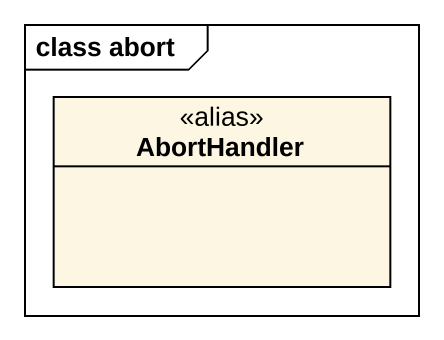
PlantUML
@startuml
mainframe class abort
hide circle
hide empty members
class AbortHandler <<alias>>
@enduml
